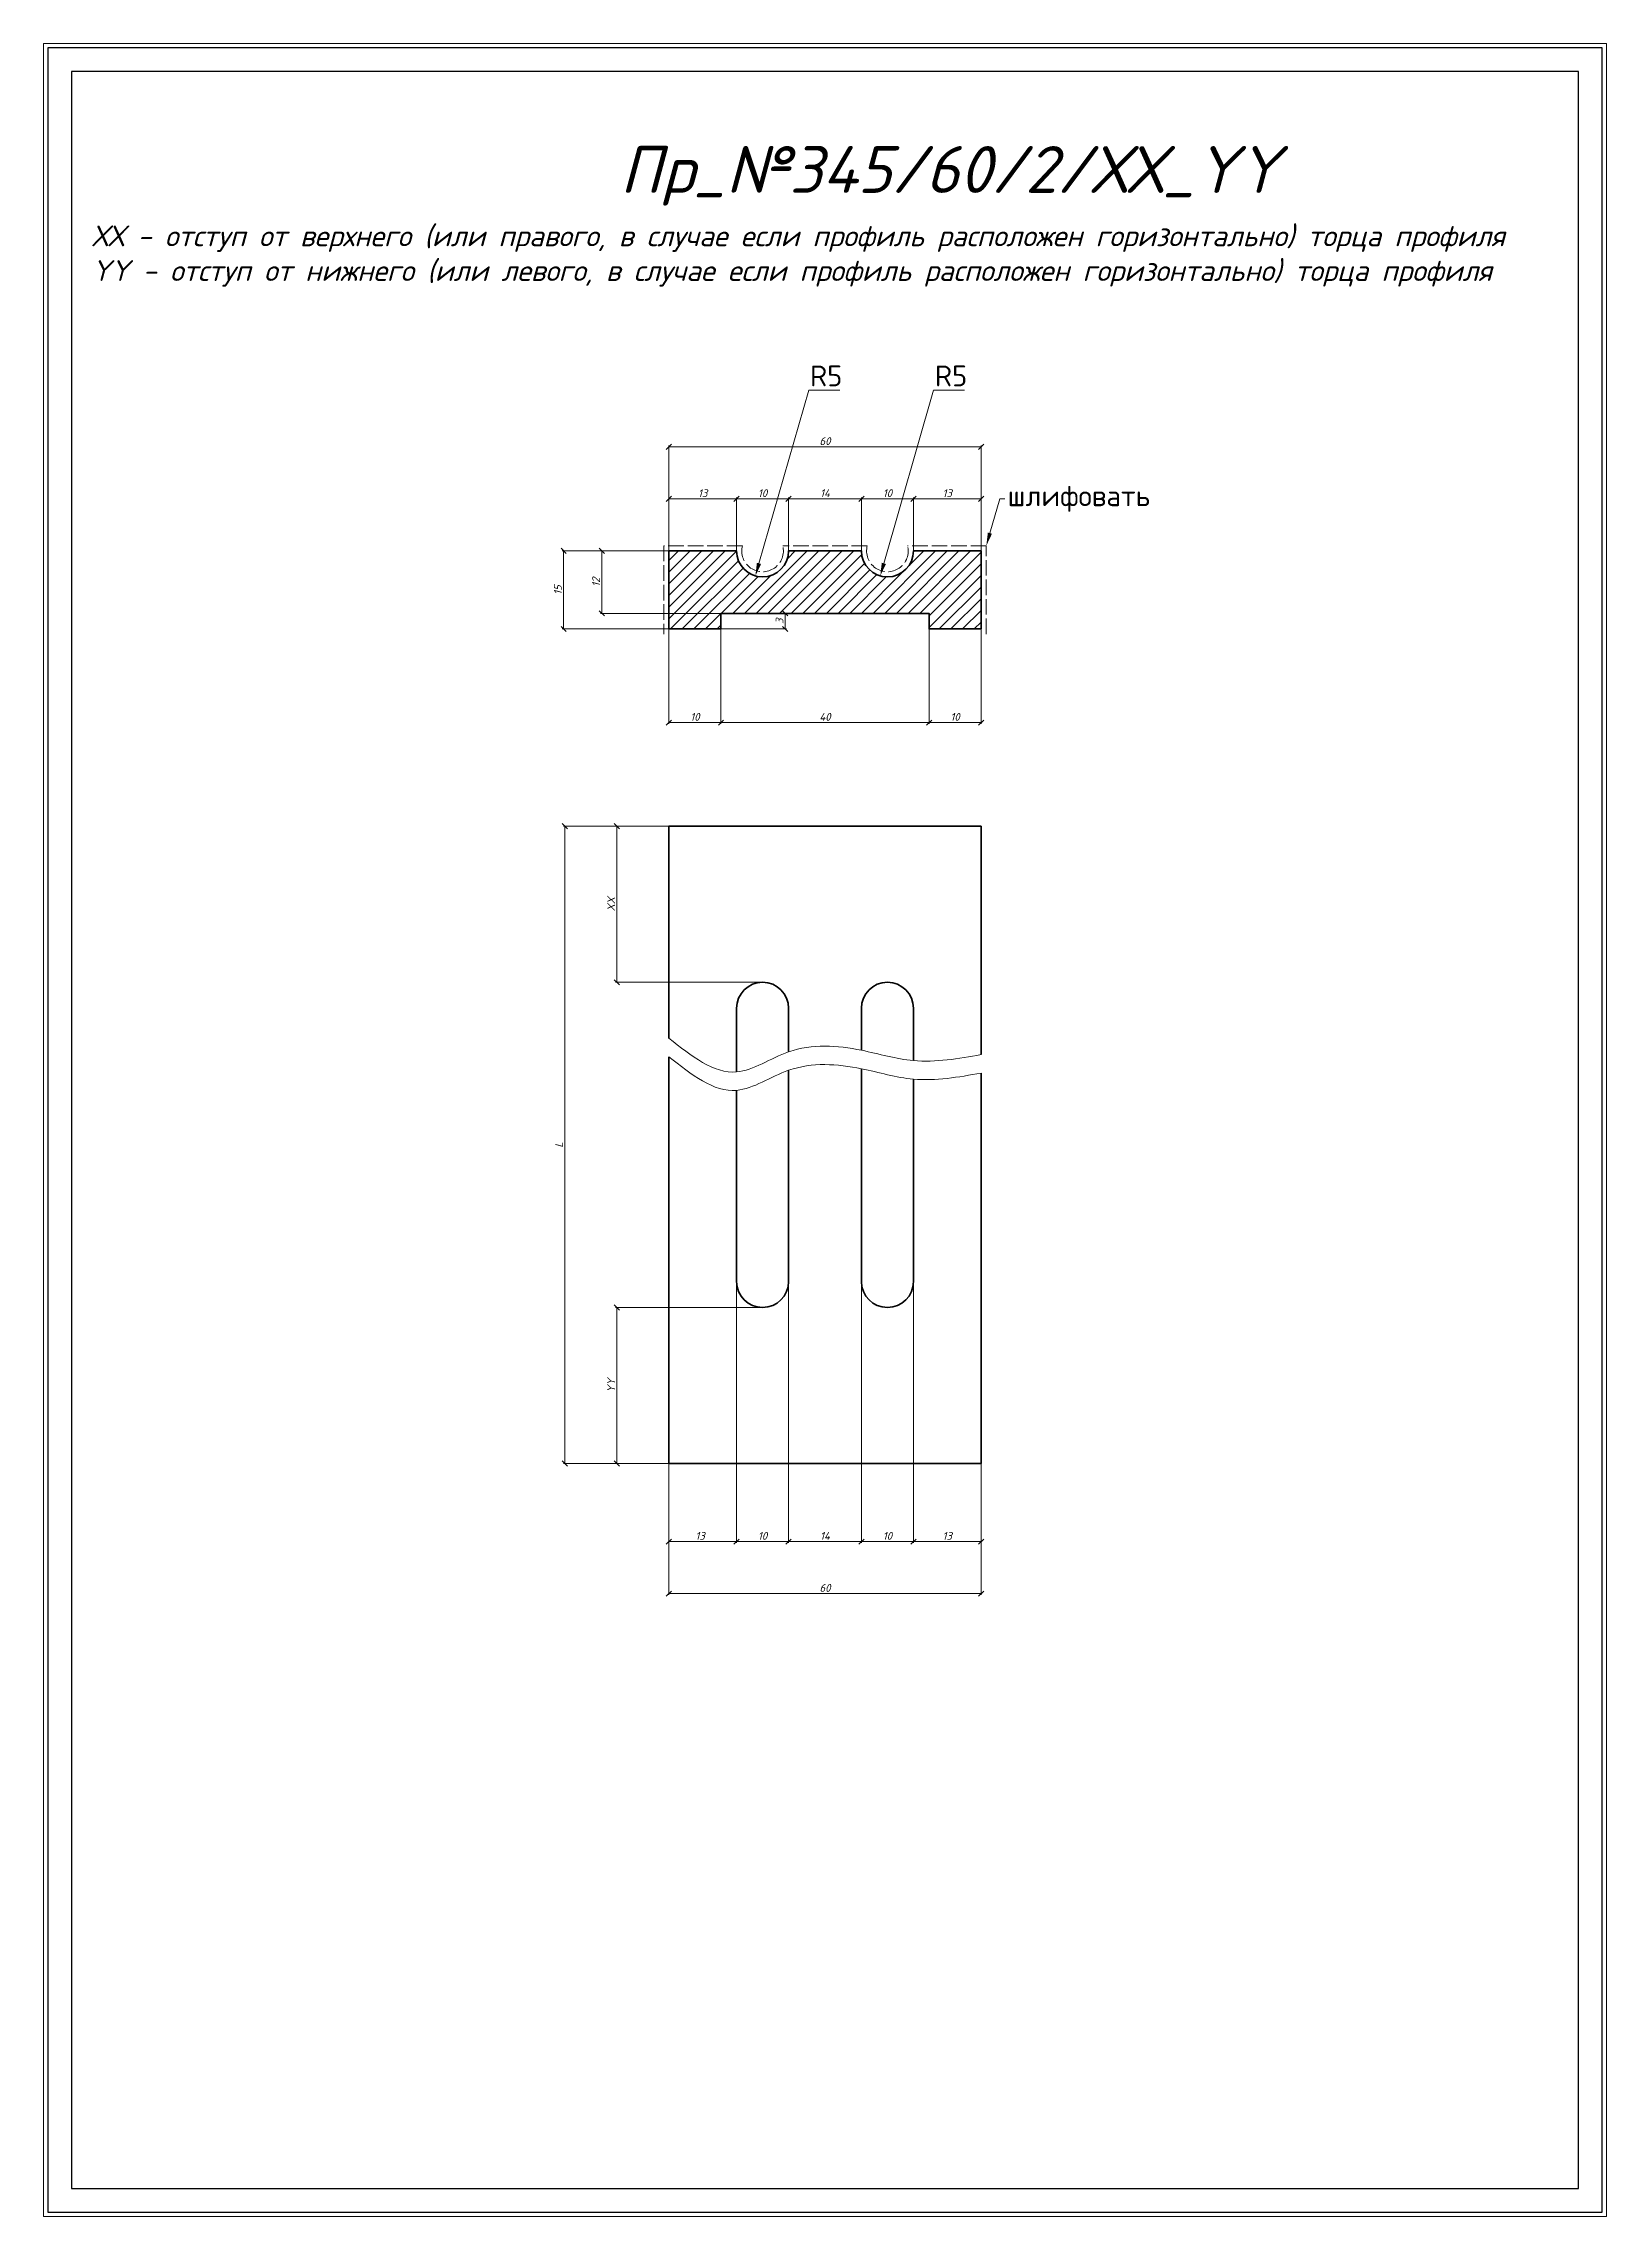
# Model space of a CAD drawing. Header units: millimetres. Extents: x 1588 to 1888, y -2217 to -1799.
import ezdxf
from ezdxf import colors
from ezdxf.entities.mleader import LeaderData, LeaderLine
from ezdxf.math import Vec2, Vec3

# ---------------------------------------------------------------- set-up
doc = ezdxf.new("R2010")
doc.units = ezdxf.units.MM
doc.linetypes.add('ACAD_ISO02W100', pattern=[15, 12, -3])
doc.layers.get('0').update_dxf_attribs({"lineweight": 13})
for name, color, linetype, lineweight in [('Пр_№345', 1, 'Continuous', 35), ('служебный слой ЛИНИИ ПУНКТИРНЫЕ', 7, 'ACAD_ISO02W100', 13), ('служебный слой НАДПИСИ', 7, 'Continuous', 13), ('служебный слой ПОЗИЦИИ', 7, 'Continuous', 13), ('служебный слой РАЗМЕРЫ', 7, 'Continuous', 9), ('служебный слой ШТАМП', 7, 'Continuous', 30), ('служебный слой ШТРИХОВКА', 7, 'Continuous', 5)]:
    doc.layers.add(name, color=color, linetype=linetype, lineweight=lineweight)
doc.styles.add('ЕСКД', font='isocpeur.ttf', dxfattribs={"oblique": 15})
doc.styles.add('ЕСКД профили размеры', font='isocpeur.ttf')
doc.styles.add('ЕСКД штамп_текст', font='isocpeur.ttf')
doc.dimstyles.new('ЕСКД', dxfattribs={"dimtxt": 3.5, "dimasz": 2.5, "dimexe": 0.25, "dimexo": 0, "dimgap": 0.35, "dimtad": 1, "dimdec": 1, "dimzin": 9, "dimtxsty": 'ЕСКД', "dimblk": 'OBLIQUE', "dimcen": 0, "dimclrd": 256, "dimclre": 256, "dimclrt": 256, "dimadec": 1, "dimazin": 0, "dimtfac": 1, "dimtdec": 1, "dimtmove": 0, "dimatfit": 3, "dimldrblk": 'DOTSMALL', "dimfxl": 1, "dimlwd": -1, "dimlwe": -1, "dimarcsym": 0})
doc.dimstyles.new('ЕСКД профили$4', dxfattribs={"dimtxt": 1.5, "dimasz": 1, "dimexe": 0.3, "dimexo": 0, "dimgap": 0.35, "dimtad": 1, "dimtoh": 1, "dimdec": 1, "dimzin": 9, "dimtxsty": 'ЕСКД профили размеры', "dimblk": 'OBLIQUE', "dimcen": 0, "dimse1": 1, "dimclrd": 256, "dimclre": 256, "dimclrt": 256, "dimadec": 1, "dimazin": 0, "dimtfac": 1, "dimtdec": 1, "dimtofl": 0, "dimtmove": 0, "dimatfit": 3, "dimldrblk": 'DOTSMALL', "dimfxl": 1, "dimlwd": -1, "dimlwe": -1, "dimarcsym": 2})

# ---------------------------------------------------------------- blocks, each defined once
blk = doc.blocks.new('_DotSmall')
at = {"color": 0, "linetype": 'ByBlock', "lineweight": -3, "const_width": 0.5}
blk.add_lwpolyline([(-0.0625, 0, 1), (0.0625, 0, 1)], format="xyb", close=True, dxfattribs=at)
blk = doc.blocks.new('_OBLIQUE')
at = {"color": 0, "linetype": 'ByBlock'}
blk.add_line((-0.5, -0.5), (0.5, 0.5), dxfattribs=at)
blk = doc.blocks.new('*D23')
at = {"layer": 'Defpoints', "color": 0, "transparency": 16777216}
for p in [(1751.22, -1892.04), (1749.84, -1896.85)]:
    blk.add_point(p, dxfattribs=at)
at = {"layer": 'служебный слой РАЗМЕРЫ', "transparency": 16777216}
for p, q in [((1758.71, -1865.96), (1749.15, -1899.25)), ((1764.66, -1865.96), (1758.71, -1865.96))]:
    blk.add_line(p, q, dxfattribs=at)
blk.add_solid([(1748.75, -1899.13), (1749.55, -1899.36), (1748.46, -1901.65)], dxfattribs=at)
at = {"layer": 'служебный слой РАЗМЕРЫ', "transparency": 16777216, "insert": (1762.06, -1863.21), "char_height": 4, "attachment_point": 5, "style": 'ЕСКД профили размеры'}
blk.add_mtext('R5', dxfattribs=at)
blk = doc.blocks.new('*D22')
at = {"layer": 'Defpoints', "color": 0, "transparency": 16777216}
for p in [(1727.22, -1892.04), (1725.84, -1896.85)]:
    blk.add_point(p, dxfattribs=at)
at = {"layer": 'служебный слой РАЗМЕРЫ', "transparency": 16777216}
for p, q in [((1734.71, -1865.96), (1725.15, -1899.25)), ((1740.66, -1865.96), (1734.71, -1865.96))]:
    blk.add_line(p, q, dxfattribs=at)
blk.add_solid([(1724.75, -1899.13), (1725.55, -1899.36), (1724.46, -1901.65)], dxfattribs=at)
at = {"layer": 'служебный слой РАЗМЕРЫ', "transparency": 16777216, "insert": (1738.06, -1863.21), "char_height": 4, "attachment_point": 5, "style": 'ЕСКД профили размеры'}
blk.add_mtext('R5', dxfattribs=at)
blk = doc.blocks.new('*D20')
at = {"layer": 'Defpoints', "color": 0, "transparency": 16777216}
for p in [(1717.84, -1908.85), (1717.84, -1911.85), (1730.2, -1911.85)]:
    blk.add_point(p, dxfattribs=at)
at = {"layer": 'служебный слой РАЗМЕРЫ', "transparency": 16777216}
for p, q in [((1717.84, -1908.85), (1730.45, -1908.85)), ((1717.84, -1911.85), (1730.45, -1911.85)), ((1730.2, -1908.85), (1730.2, -1911.85))]:
    blk.add_line(p, q, dxfattribs=at)
for p, rotation in [((1730.2, -1908.85), 90), ((1730.2, -1911.85), 270)]:
    blk.add_blockref('_OBLIQUE', p, dxfattribs=dict(at, rotation=rotation))
at = {"layer": 'служебный слой РАЗМЕРЫ', "transparency": 16777216, "insert": (1729.1, -1910.35), "char_height": 1.5, "attachment_point": 5, "rotation": 90, "style": 'ЕСКД'}
blk.add_mtext('3', dxfattribs=at)
blk = doc.blocks.new('*D15')
at = {"layer": 'Defpoints', "color": 0, "transparency": 16777216}
for p in [(1707.84, -1876.85), (1707.84, -1896.85), (1767.84, -1896.85)]:
    blk.add_point(p, dxfattribs=at)
at = {"layer": 'служебный слой РАЗМЕРЫ', "transparency": 16777216}
for p, q in [((1707.84, -1896.85), (1707.84, -1876.6)), ((1767.84, -1876.85), (1707.84, -1876.85)), ((1767.84, -1896.85), (1767.84, -1876.6))]:
    blk.add_line(p, q, dxfattribs=at)
at = {"layer": 'служебный слой РАЗМЕРЫ', "transparency": 16777216, "rotation": 180}
blk.add_blockref('_OBLIQUE', (1707.84, -1876.85), dxfattribs=at)
at = {"layer": 'служебный слой РАЗМЕРЫ', "transparency": 16777216}
blk.add_blockref('_OBLIQUE', (1767.84, -1876.85), dxfattribs=at)
at = {"layer": 'служебный слой РАЗМЕРЫ', "transparency": 16777216, "insert": (1737.84, -1875.75), "char_height": 1.5, "attachment_point": 5, "style": 'ЕСКД'}
blk.add_mtext('60', dxfattribs=at)
blk = doc.blocks.new('*D14')
at = {"layer": 'Defpoints', "color": 0, "transparency": 16777216}
for p in [(1717.84, -1911.85), (1757.84, -1911.85), (1717.84, -1929.85)]:
    blk.add_point(p, dxfattribs=at)
at = {"layer": 'служебный слой РАЗМЕРЫ', "transparency": 16777216}
for p, q in [((1717.84, -1911.85), (1717.84, -1930.1)), ((1757.84, -1911.85), (1757.84, -1930.1)), ((1757.84, -1929.85), (1717.84, -1929.85))]:
    blk.add_line(p, q, dxfattribs=at)
at = {"layer": 'служебный слой РАЗМЕРЫ', "transparency": 16777216, "rotation": 180}
blk.add_blockref('_OBLIQUE', (1717.84, -1929.85), dxfattribs=at)
at = {"layer": 'служебный слой РАЗМЕРЫ', "transparency": 16777216}
blk.add_blockref('_OBLIQUE', (1757.84, -1929.85), dxfattribs=at)
at = {"layer": 'служебный слой РАЗМЕРЫ', "transparency": 16777216, "insert": (1737.84, -1928.75), "char_height": 1.5, "attachment_point": 5, "style": 'ЕСКД'}
blk.add_mtext('40', dxfattribs=at)
blk = doc.blocks.new('*D13')
at = {"layer": 'Defpoints', "color": 0, "transparency": 16777216}
for p in [(1707.84, -1911.85), (1717.84, -1911.85), (1707.84, -1929.85)]:
    blk.add_point(p, dxfattribs=at)
at = {"layer": 'служебный слой РАЗМЕРЫ', "transparency": 16777216}
for p, q in [((1707.84, -1911.85), (1707.84, -1930.1)), ((1717.84, -1911.85), (1717.84, -1930.1)), ((1717.84, -1929.85), (1707.84, -1929.85))]:
    blk.add_line(p, q, dxfattribs=at)
at = {"layer": 'служебный слой РАЗМЕРЫ', "transparency": 16777216, "rotation": 180}
blk.add_blockref('_OBLIQUE', (1707.84, -1929.85), dxfattribs=at)
at = {"layer": 'служебный слой РАЗМЕРЫ', "transparency": 16777216}
blk.add_blockref('_OBLIQUE', (1717.84, -1929.85), dxfattribs=at)
at = {"layer": 'служебный слой РАЗМЕРЫ', "transparency": 16777216, "insert": (1712.84, -1928.75), "char_height": 1.5, "attachment_point": 5, "style": 'ЕСКД'}
blk.add_mtext('10', dxfattribs=at)
blk = doc.blocks.new('*D12')
at = {"layer": 'Defpoints', "color": 0, "transparency": 16777216}
for p in [(1707.84, -1886.85), (1707.84, -1896.85), (1720.84, -1896.85)]:
    blk.add_point(p, dxfattribs=at)
at = {"layer": 'служебный слой РАЗМЕРЫ', "transparency": 16777216}
for p, q in [((1707.84, -1896.85), (1707.84, -1886.6)), ((1720.84, -1886.85), (1707.84, -1886.85)), ((1720.84, -1896.85), (1720.84, -1886.6))]:
    blk.add_line(p, q, dxfattribs=at)
at = {"layer": 'служебный слой РАЗМЕРЫ', "transparency": 16777216, "rotation": 180}
blk.add_blockref('_OBLIQUE', (1707.84, -1886.85), dxfattribs=at)
at = {"layer": 'служебный слой РАЗМЕРЫ', "transparency": 16777216}
blk.add_blockref('_OBLIQUE', (1720.84, -1886.85), dxfattribs=at)
at = {"layer": 'служебный слой РАЗМЕРЫ', "transparency": 16777216, "insert": (1714.34, -1885.75), "char_height": 1.5, "attachment_point": 5, "style": 'ЕСКД'}
blk.add_mtext('13', dxfattribs=at)
blk = doc.blocks.new('*D6')
at = {"layer": 'Defpoints', "color": 0, "transparency": 16777216}
for p in [(1720.84, -2037.25), (1707.84, -2072.25), (1720.84, -2087.25)]:
    blk.add_point(p, dxfattribs=at)
at = {"layer": 'служебный слой РАЗМЕРЫ', "transparency": 16777216}
for p, q in [((1720.84, -2037.25), (1720.84, -2087.5)), ((1707.84, -2072.25), (1707.84, -2087.5)), ((1707.84, -2087.25), (1720.84, -2087.25))]:
    blk.add_line(p, q, dxfattribs=at)
at = {"layer": 'служебный слой РАЗМЕРЫ', "transparency": 16777216, "rotation": 180}
blk.add_blockref('_OBLIQUE', (1707.84, -2087.25), dxfattribs=at)
at = {"layer": 'служебный слой РАЗМЕРЫ', "transparency": 16777216}
blk.add_blockref('_OBLIQUE', (1720.84, -2087.25), dxfattribs=at)
at = {"layer": 'служебный слой РАЗМЕРЫ', "transparency": 16777216, "insert": (1713.84, -2086.15), "char_height": 1.5, "attachment_point": 5, "style": 'ЕСКД'}
blk.add_mtext('13', dxfattribs=at)
blk = doc.blocks.new('*D5')
at = {"layer": 'Defpoints', "color": 0, "transparency": 16777216}
for p in [(1707.84, -1949.75), (1687.84, -2072.25), (1707.84, -2072.25)]:
    blk.add_point(p, dxfattribs=at)
at = {"layer": 'служебный слой РАЗМЕРЫ', "transparency": 16777216}
for p, q in [((1707.84, -1949.75), (1687.59, -1949.75)), ((1687.84, -1949.75), (1687.84, -2072.25)), ((1707.84, -2072.25), (1687.59, -2072.25))]:
    blk.add_line(p, q, dxfattribs=at)
for p, rotation in [((1687.84, -1949.75), 90), ((1687.84, -2072.25), 270)]:
    blk.add_blockref('_OBLIQUE', p, dxfattribs=dict(at, rotation=rotation))
at = {"layer": 'служебный слой РАЗМЕРЫ', "transparency": 16777216, "insert": (1686.74, -2011), "char_height": 1.5, "attachment_point": 5, "rotation": 90, "style": 'ЕСКД'}
blk.add_mtext('L', dxfattribs=at)
blk = doc.blocks.new('*D4')
at = {"layer": 'Defpoints', "color": 0, "transparency": 16777216}
for p in [(1707.84, -1949.75), (1697.84, -1979.75), (1725.84, -1979.75)]:
    blk.add_point(p, dxfattribs=at)
at = {"layer": 'служебный слой РАЗМЕРЫ', "transparency": 16777216}
for p, q in [((1707.84, -1949.75), (1697.59, -1949.75)), ((1697.84, -1949.75), (1697.84, -1979.75)), ((1725.84, -1979.75), (1697.59, -1979.75))]:
    blk.add_line(p, q, dxfattribs=at)
for p, rotation in [((1697.84, -1949.75), 90), ((1697.84, -1979.75), 270)]:
    blk.add_blockref('_OBLIQUE', p, dxfattribs=dict(at, rotation=rotation))
at = {"layer": 'служебный слой РАЗМЕРЫ', "transparency": 16777216, "insert": (1696.74, -1964.75), "char_height": 1.5, "attachment_point": 5, "rotation": 90, "style": 'ЕСКД'}
blk.add_mtext('XX', dxfattribs=at)

msp = doc.modelspace()

# ---------------------------------------------------------------- hatches: boundary and pattern name
at = {"layer": 'служебный слой ШТРИХОВКА'}
h = msp.add_hatch(dxfattribs=at)
h.set_pattern_fill('ANSI31', color=256, scale=0.5, style=0)
h.set_pattern_definition([(45, (2089.6707, 2715.0823), (-1.122532, 1.122532), [])])
edge = h.paths.add_edge_path()
edge.add_line((1767.84, -1896.85), (1754.84, -1896.85))
edge.add_arc((1749.84, -1896.85), 5, -180, 0, ccw=False)
edge.add_line((1744.84, -1896.85), (1730.84, -1896.85))
edge.add_arc((1725.84, -1896.85), 5, -180, 0, ccw=False)
edge.add_line((1720.84, -1896.85), (1710.84, -1896.85))
edge.add_line((1710.84, -1896.85), (1707.84, -1896.85))
edge.add_line((1707.84, -1896.85), (1707.84, -1911.85))
edge.add_line((1707.84, -1911.85), (1717.84, -1911.85))
edge.add_line((1717.84, -1911.85), (1717.84, -1908.85))
edge.add_line((1717.84, -1908.85), (1757.84, -1908.85))
edge.add_line((1757.84, -1908.85), (1757.84, -1911.85))
edge.add_line((1757.84, -1911.85), (1767.84, -1911.85))
edge.add_line((1767.84, -1911.85), (1767.84, -1896.85))

# ---------------------------------------------------------------- linework, layer by layer
at = {"layer": 'Пр_№345'}
msp.add_lwpolyline([(1717.84, -1911.85), (1717.84, -1911.85), (1717.84, -1908.85), (1757.84, -1908.85), (1757.84, -1911.85), (1767.84, -1911.85), (1767.84, -1896.85), (1754.84, -1896.85, -1), (1744.84, -1896.85), (1730.84, -1896.85, -1), (1720.84, -1896.85), (1710.84, -1896.85, -1), (1710.84, -1896.85), (1707.84, -1896.85), (1707.84, -1911.85)], format="xyb", close=True, dxfattribs=at)
for points in [[(1707.84, -1990.5), (1707.84, -1949.75), (1767.84, -1949.75), (1767.84, -1993.65)], [(1707.84, -1994.05), (1707.84, -2072.25), (1767.84, -2072.25), (1767.84, -1997.21)]]:
    msp.add_lwpolyline(points, dxfattribs=at)
for points in [[(1720.84, -1996.97), (1720.84, -1984.75, -1), (1730.84, -1984.75), (1730.84, -1993.12)], [(1744.84, -1992.82), (1744.84, -1984.75, -1), (1754.84, -1984.75), (1754.84, -1994.81)], [(1730.84, -1996.67), (1730.84, -2037.25, -1), (1720.84, -2037.25), (1720.84, -2000.52)], [(1754.84, -1998.36), (1754.84, -2037.25, -1), (1744.84, -2037.25), (1744.84, -1996.37)]]:
    msp.add_lwpolyline(points, format="xyb", dxfattribs=at)
at = {"layer": 'служебный слой ЛИНИИ ПУНКТИРНЫЕ', "ltscale": 0.25}
msp.add_lwpolyline([(1768.84, -1912.85), (1768.84, -1895.85), (1753.71, -1895.85, -1.290994), (1745.96, -1895.85), (1729.71, -1895.85, -1.290994), (1721.96, -1895.85), (1706.84, -1895.85), (1706.84, -1912.85)], format="xyb", dxfattribs=at)
at = {"layer": 'служебный слой ШТАМП', "color": 6, "lineweight": 5, "ltscale": 100}
msp.add_lwpolyline([(1888.04, -1799.32), (1587.63, -1799.32), (1587.63, -2216.96), (1888.04, -2216.96)], close=True, dxfattribs=at)
at = {"layer": 'служебный слой ШТАМП', "color": 0, "ltscale": 100}
for points in [[(1887.18, -1800.19), (1588.5, -1800.19), (1588.5, -2216.1), (1887.18, -2216.1)], [(1882.65, -1804.72), (1593.03, -1804.72), (1593.03, -2211.56), (1882.65, -2211.56)]]:
    msp.add_lwpolyline(points, close=True, dxfattribs=at)
at = {"layer": 'служебный слой ШТРИХОВКА'}
for points in [[(1707.84, -1990.5), (1720.84, -1996.97), (1730.84, -1993.12), (1744.84, -1992.82), (1754.84, -1994.81), (1767.84, -1993.65)], [(1707.84, -1994.05), (1720.84, -2000.52), (1730.84, -1996.67), (1744.84, -1996.37), (1754.84, -1998.36), (1767.84, -1997.21)]]:
    msp.add_spline(points, degree=3, dxfattribs=at)

# ---------------------------------------------------------------- texts
at = {"layer": 'служебный слой НАДПИСИ', "style": 'ЕСКД', "oblique": 15}
msp.add_text('Пр_№345/60/2/ХХ_YY', height=9, dxfattribs=at).set_placement((1698.43, -1828.04))
at = {"layer": 'служебный слой НАДПИСИ', "insert": (1596.94, -1834.3), "char_height": 4, "attachment_point": 1, "style": 'ЕСКД'}
msp.add_mtext_dynamic_manual_height_columns('ХХ - отступ от верхнего (или правого, в случае если профиль расположен горизонтально) торца профиля\\PYY - отступ от нижнего (или левого, в случае если профиль расположен горизонтально) торца профиля', width=307.678, gutter_width=15, heights=[0], dxfattribs=at)

# ---------------------------------------------------------------- dimensions: what is measured, and where the dimension line sits
at = {"layer": 'служебный слой РАЗМЕРЫ'}
for center, mpoint, picture, middle in [((1725.84, -1896.85), (1727.22, -1892.04), '*D22', (1738.06, -1865.96)), ((1749.84, -1896.85), (1751.22, -1892.04), '*D23', (1762.06, -1865.96))]:
    dim = msp.add_radius_dim(center=center, mpoint=mpoint, dimstyle='ЕСКД профили$4', override={"dimtxt": 4, "dimasz": 2.5, "dimgap": 0.75, "dimsah": 1}, dxfattribs=at)
    dim.commit()
    dim.dimension.update_dxf_attribs({"geometry": picture, "text_midpoint": middle, "dimtype": 132})
for base, p1, p2, angle, picture, middle in [((1707.84, -1876.85), (1767.84, -1896.85), (1707.84, -1896.85), 180, '*D15', (1737.84, -1875.75)), ((1730.2, -1911.85), (1717.84, -1908.85), (1717.84, -1911.85), 90, '*D20', (1729.1, -1910.35)), ((1707.84, -1929.85), (1717.84, -1911.85), (1707.84, -1911.85), 180, '*D13', (1712.84, -1928.75)), ((1717.84, -1929.85), (1757.84, -1911.85), (1717.84, -1911.85), 180, '*D14', (1737.84, -1928.75))]:
    dim = msp.add_linear_dim(base=base, p1=p1, p2=p2, angle=angle, dimstyle='ЕСКД', override={"dimtxt": 1.5, "dimasz": 1}, dxfattribs=at)
    dim.commit()
    dim.dimension.update_dxf_attribs({"geometry": picture, "text_midpoint": middle})
dim = msp.add_linear_dim(base=(1707.84, -1886.85), p1=(1720.84, -1896.85), p2=(1707.84, -1896.85), dimstyle='ЕСКД', override={"dimtxt": 1.5, "dimasz": 1}, dxfattribs=at)
dim.commit()
dim.dimension.update_dxf_attribs({"geometry": '*D12', "text_midpoint": (1714.34, -1885.75)})
for base, p1, p2 in [((1730.84, -1886.85), (1720.84, -1896.85), (1730.84, -1896.85)), ((1744.84, -1886.85), (1730.84, -1896.85), (1744.84, -1896.85)), ((1754.84, -1886.85), (1744.84, -1896.85), (1754.84, -1896.85)), ((1767.84, -1886.85), (1754.84, -1896.85), (1767.84, -1896.85)), ((1767.84, -1929.85), (1757.84, -1911.85), (1767.84, -1911.85)), ((1730.84, -2087.25), (1720.84, -2037.25), (1730.84, -2037.25)), ((1744.84, -2087.25), (1730.84, -2037.25), (1744.84, -2037.25)), ((1754.84, -2087.25), (1744.84, -2037.25), (1754.84, -2037.25)), ((1767.84, -2087.25), (1754.84, -2037.25), (1767.84, -2072.25)), ((1767.84, -2097.25), (1707.84, -2072.25), (1767.84, -2072.25))]:
    msp.add_linear_dim(base=base, p1=p1, p2=p2, dimstyle='ЕСКД', override={"dimtxt": 1.5, "dimasz": 1}, dxfattribs=at).render()
for base, p1 in [((1687.6, -1896.85), (1707.84, -1911.85)), ((1694.93, -1896.85), (1720.84, -1908.85))]:
    msp.add_linear_dim(base=base, p1=p1, p2=(1707.84, -1896.85), angle=90, dimstyle='ЕСКД', override={"dimtxt": 1.5, "dimasz": 1}, dxfattribs=at).render()
for base, p2, text, picture, middle in [((1687.84, -2072.25), (1707.84, -2072.25), 'L', '*D5', (1686.74, -2011)), ((1697.84, -1979.75), (1725.84, -1979.75), 'XX', '*D4', (1696.74, -1964.75))]:
    dim = msp.add_linear_dim(base=base, p1=(1707.84, -1949.75), p2=p2, angle=90, text=text, dimstyle='ЕСКД', override={"dimtxt": 1.5, "dimasz": 1}, dxfattribs=at)
    dim.commit()
    dim.dimension.update_dxf_attribs({"geometry": picture, "text_midpoint": middle})
dim = msp.add_linear_dim(base=(1720.84, -2087.25), p1=(1707.84, -2072.25), p2=(1720.84, -2037.25), dimstyle='ЕСКД', override={"dimtxt": 1.5, "dimasz": 1}, dxfattribs=at)
dim.commit()
dim.dimension.update_dxf_attribs({"geometry": '*D6', "text_midpoint": (1713.84, -2087.25), "dimtype": 128})
msp.add_linear_dim(base=(1697.84, -2042.25), p1=(1707.84, -2072.25), p2=(1725.84, -2042.25), angle=90, text='YY', dimstyle='ЕСКД', override={"dimtxt": 1.5, "dimasz": 1}, dxfattribs=at).render()

# ---------------------------------------------------------------- leaders
at = {"layer": 'служебный слой ПОЗИЦИИ'}
ml = msp.add_multileader_mtext('Standard', dxfattribs=at)
ml.set_content('\\A1;шлифовать', color=256, style='ЕСКД штамп_текст')
ml.set_leader_properties(color=256, linetype='ByLayer', lineweight=-1)
ml.build(insert=Vec2(0, 0))
ml.multileader.update_dxf_attribs({"dogleg_length": 1, "arrow_head_size": 2.5})
ctx = ml.context
ctx.base_point, ctx.arrow_head_size, ctx.landing_gap_size, ctx.plane_origin = Vec3(1772.42, -1886.85), 2.5, 0.5, Vec3(1832.81, -1874.16)
notes = []
notes.append((ctx, [(1, (1, 1, 0), (1771.42, -1886.85), (1, 0), 1, [(0, [(1768.84, -1895.85)], 0, [])])]))
ctx.mtext.insert, ctx.mtext.flow_direction = Vec3(1772.92, -1884.25), 5
for ctx, leaders in notes:
    for number, flags, end, landing, length, lines in leaders:
        leader = LeaderData()
        leader.index, (leader.has_last_leader_line, leader.has_dogleg_vector, leader.attachment_direction) = number, flags
        leader.last_leader_point, leader.dogleg_vector, leader.dogleg_length = Vec3(end), Vec3(landing), length
        for number, points, colour, breaks in lines:
            line = LeaderLine()
            line.index, line.vertices, line.color, line.breaks = number, Vec3.list(points), colors.encode_raw_color(colour), breaks
            leader.lines.append(line)
        ctx.leaders.append(leader)

doc.saveas('drawing.dxf')
